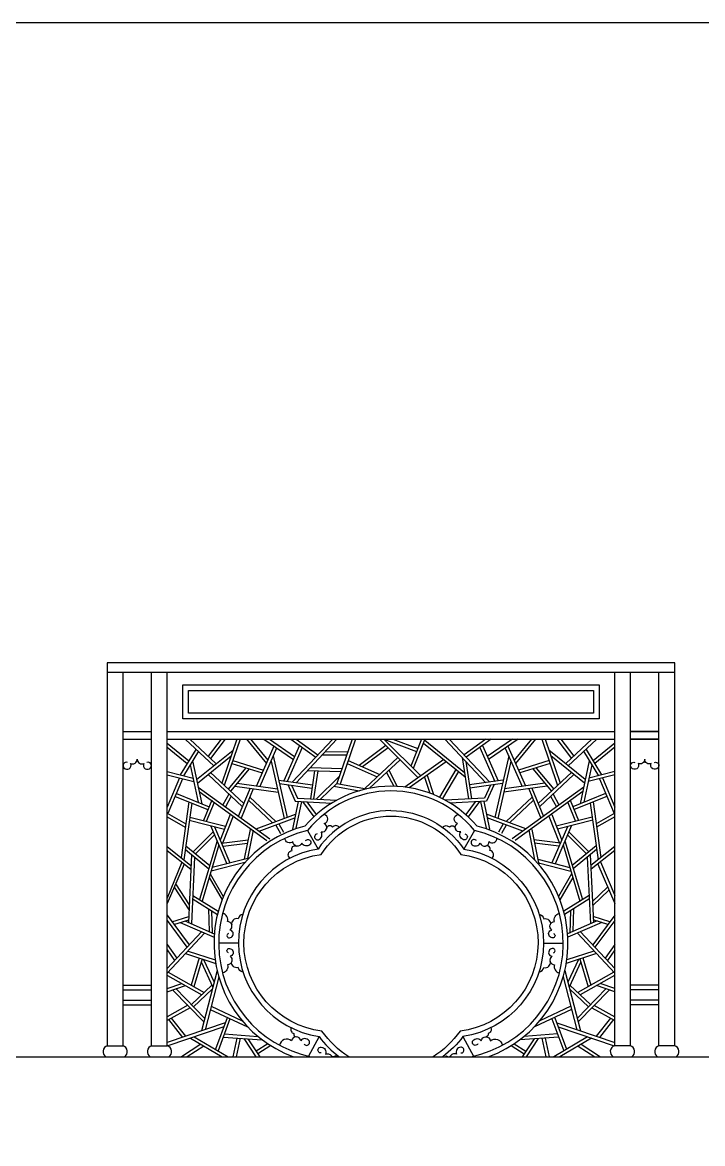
# Model space of a CAD drawing. Extents: x -66030 to 95157, y -13132 to 45879.
# Drawn here: x -1468 to 2847, y 38764 to 45879 of the extents above; entities that cross this region are included whole.
import ezdxf

# ---------------------------------------------------------------- set-up
doc = ezdxf.new("R2010")
doc.units = 0
doc.header["$LTSCALE"] = 100
doc.header["$MEASUREMENT"] = 0
for name, color, linetype in [('3', 11, 'CONTINUOUS'), ('4', 121, 'CONTINUOUS'), ('7', 105, 'CONTINUOUS')]:
    doc.layers.add(name, color=color, linetype=linetype)

msp = doc.modelspace()

# ---------------------------------------------------------------- linework, layer by layer
at = {"layer": '3', "linetype": 'ByBlock'}
for p, q in [((-550, 41306), (-412.6, 41192.3)), ((-550, 41280), (-423.1, 41175.1)), ((-433.3, 41329.1), (-254, 41161)), ((-405.2, 41330.2), (-240.3, 41175.6)), ((-207.9, 41330.2), (-290.3, 41222.6)), ((-182.8, 41330.2), (-275.7, 41208.8)), ((-107.7, 41330.2), (-203.5, 41052.1)), ((-86.5, 41330.2), (-187.5, 41037.1)), ((-47.2, 41330.2), (80.7, 41175.6)), ((-21.2, 41330.2), (88.9, 41197.1)), ((127.8, 41286), (17.5, 41033.5)), ((144.6, 41274.5), (38, 41030.6)), ((63.4, 41330.2), (250.6, 41201.7)), ((98.7, 41330.2), (258.9, 41220.3)), ((289.9, 41290.3), (190.2, 41065.3)), ((306.4, 41278.4), (210.4, 41061.5)), ((234.6, 41330.2), (392.7, 41216.2)), ((243.6, 41057.9), (500.7, 41330.9)), ((267.9, 41054.5), (527.5, 41330.2)), ((268.8, 41330.2), (406.5, 41230.9)), ((622.8, 41330.2), (526.8, 41049.5)), ((644, 41330.2), (546.7, 41045.9)), ((837.6, 41290), (668.9, 41164.2)), ((851.9, 41275.8), (689.9, 41154.9)), ((797.4, 41330.2), (1042.9, 41084.9)), ((824.7, 41330.2), (1032.8, 41252.8)), ((825.7, 41330.2), (1057.1, 41099.1)), ((882.1, 41330.2), (1040.2, 41271.3)), ((1063.5, 41330.2), (996, 41160.1)), ((1085, 41330.2), (1011.4, 41144.7)), ((1075.4, 41305.9), (1340.4, 41090.5)), ((1084.8, 41324), (1336, 41119.9)), ((1472.2, 41054.5), (1212.6, 41330.2)), ((1496.5, 41057.9), (1239.3, 41330.9)), ((1471.2, 41330.2), (1333.6, 41230.9)), ((1505.4, 41330.2), (1347.4, 41216.2)), ((1433.6, 41278.4), (1529.7, 41061.5)), ((1450.2, 41290.3), (1549.9, 41065.3)), ((1641.3, 41330.2), (1481.2, 41220.3)), ((1676.7, 41330.2), (1489.4, 41201.7)), ((1595.5, 41274.5), (1702, 41030.6)), ((1612.3, 41286), (1722.6, 41033.5)), ((1761.3, 41330.2), (1651.1, 41197.1)), ((1787.3, 41330.2), (1659.4, 41175.6)), ((1826.6, 41330.2), (1927.5, 41037.1)), ((1847.7, 41330.2), (1943.5, 41052.1)), ((1922.8, 41330.2), (2015.7, 41208.8)), ((1948, 41330.2), (2030.4, 41222.6)), ((2145.2, 41330.2), (1980.3, 41175.6)), ((2173.3, 41329.1), (1994, 41161)), ((2290, 41306), (2152.7, 41192.3)), ((2290, 41280), (2163.2, 41175.1)), ((-368.7, 41264.1), (-466.7, 41103.9)), ((-351.6, 41253.6), (-446.4, 41098.7)), ((-362.9, 41073.7), (-131.6, 41260.7)), ((-358.2, 41051.7), (-143.9, 41225)), ((-132.9, 41195.6), (61.6, 41134.4)), ((122.5, 41223.9), (211.8, 40834.1)), ((435.2, 41232.2), (588.7, 41230.4)), ((453.8, 41252), (595.5, 41250.4)), ((598, 41195.7), (799, 41106.5)), ((913.8, 41213.9), (706.3, 41019.8)), ((927.9, 41199.8), (734.8, 41019.1)), ((1205.1, 41200.5), (957.6, 41026.6)), ((1321.8, 41214.2), (1361.4, 40951.1)), ((1617.6, 41223.9), (1528.2, 40834.1)), ((1872.9, 41195.6), (1678.5, 41134.4)), ((2102.9, 41073.7), (1871.7, 41260.7)), ((2098.3, 41051.7), (1884, 41225)), ((2091.7, 41253.6), (2186.5, 41098.7)), ((2108.7, 41264.1), (2206.7, 41103.9)), ((-550, 41125.1), (-385.4, 41083.1)), ((-403.6, 41168.7), (-352.7, 40929.8)), ((-388.4, 41193.5), (-330.4, 40920.8)), ((-52.1, 41146.9), (-162.8, 41014.2)), ((-30, 41142.2), (-147.4, 41001.4)), ((-139.4, 41176.6), (53.5, 41116)), ((109.5, 41191.1), (192.9, 40827.1)), ((340.1, 41131.2), (552.9, 41124.9)), ((358.4, 41150.7), (559.4, 41144.7)), ((385.3, 41129.8), (358.5, 40952.1)), ((405.5, 41129.2), (378.6, 40951.1)), ((591.5, 41176.7), (783.1, 41091.6)), ((857, 41133.4), (910.1, 41030.9)), ((1221.2, 41187.4), (986.4, 41022.4)), ((1282, 41138), (1178.2, 40962.2)), ((1297.7, 41125.2), (1196.1, 40953.3)), ((1345.9, 41188.6), (1381.5, 40952.1)), ((1630.6, 41191.1), (1547.1, 40827.1)), ((1879.5, 41176.6), (1686.5, 41116)), ((1770, 41142.2), (1887.5, 41001.4)), ((1792.2, 41146.9), (1902.9, 41014.2)), ((2128.4, 41193.5), (2070.4, 40920.8)), ((2143.6, 41168.7), (2092.8, 40929.8)), ((2290, 41125.1), (2125.4, 41083.1)), ((-550, 41104.5), (-380.3, 41061.2)), ((-471.6, 41084.5), (-550, 40898.7)), ((-452.1, 41079.4), (-545, 40858.9)), ((-290.6, 41106.4), (-72, 40901.5)), ((-275.3, 41119.5), (-64.5, 40921.8)), ((159.4, 41069.5), (371.8, 41040.2)), ((542.1, 41094.3), (396, 40950.2)), ((527.6, 41051.9), (423.1, 40948.8)), ((841.8, 41119.2), (887.1, 41031.8)), ((1082.6, 41090), (1115.7, 40988.4)), ((1099.7, 41102), (1139.8, 40979.1)), ((1580.6, 41069.5), (1368.2, 41040.2)), ((2015.4, 41119.5), (1804.5, 40921.8)), ((2030.6, 41106.4), (1812.1, 40901.5)), ((2290, 41104.5), (2120.3, 41061.2)), ((2192.1, 41079.4), (2285.1, 40858.9)), ((2211.7, 41084.5), (2290, 40898.7)), ((-491.5, 40985.8), (-284, 40902)), ((-353, 41026.9), (100.6, 40697.7)), ((-346.7, 40997.7), (81.8, 40686.6)), ((-158, 40982.1), (-196, 40913)), ((-121.2, 41032.9), (154.7, 40993.9)), ((-106.1, 41051), (149.9, 41014.8)), ((-24, 41019.2), (-98.6, 40839.6)), ((-3.6, 41016.3), (-81.1, 40829.6)), ((162.6, 41048.9), (368.8, 41020.4)), ((214.9, 41043.7), (263, 40936.9)), ((239.2, 41038.3), (276.3, 40956.3)), ((508.1, 41032.7), (668.8, 41003)), ((525.5, 41049.8), (714.7, 41014.9)), ((1577.5, 41048.9), (1371.2, 41020.4)), ((1500.8, 41038.3), (1463.8, 40956.3)), ((1525.2, 41043.7), (1477, 40936.9)), ((1861.2, 41032.9), (1585.4, 40993.9)), ((1846.1, 41051), (1590.2, 41014.8)), ((2093, 41026.9), (1639.5, 40697.7)), ((2086.8, 40997.7), (1658.2, 40686.6)), ((1743.6, 41016.3), (1821.2, 40829.6)), ((1764.1, 41019.2), (1838.7, 40839.6)), ((1898.1, 40982.1), (1936, 40913)), ((2231.6, 40985.8), (2024.1, 40902)), ((-499.3, 40967.4), (-291.7, 40883.6)), ((-412.5, 40932.3), (-461.6, 40580.5)), ((-393.4, 40924.6), (-443.5, 40564.9)), ((-266.8, 40943.5), (-320, 40815.2)), ((-251.4, 40928.5), (-301.5, 40807.6)), ((-143, 40968), (-179.7, 40901.1)), ((-34.1, 40942.9), (118.6, 40799.4)), ((-25.9, 40962.6), (139.5, 40807.2)), ((281.6, 40936), (244.2, 40759.6)), ((263, 40936.9), (494.1, 40925.2)), ((301.8, 40934.9), (266, 40765.8)), ((276.3, 40956.3), (526.4, 40943.6)), ((309.3, 40934.6), (380.7, 40838.5)), ((335.2, 40933.2), (395.6, 40852)), ((1463.8, 40956.3), (1213.7, 40943.6)), ((1477, 40936.9), (1246, 40925.2)), ((1404.9, 40933.2), (1344.5, 40852)), ((1430.8, 40934.6), (1359.3, 40838.5)), ((1438.3, 40934.9), (1474, 40765.8)), ((1458.5, 40936), (1495.8, 40759.6)), ((1765.9, 40962.6), (1600.6, 40807.2)), ((1774.1, 40942.9), (1621.5, 40799.4)), ((1883, 40968), (1919.7, 40901.1)), ((1991.5, 40928.5), (2041.5, 40807.6)), ((2006.9, 40943.5), (2060, 40815.2)), ((2239.4, 40967.4), (2031.7, 40883.6)), ((2133.4, 40924.6), (2183.6, 40564.9)), ((2152.6, 40932.3), (2201.6, 40580.5)), ((-550, 40861.7), (-431.9, 40793.6)), ((-550, 40838.6), (-434.8, 40772.2)), ((-149.6, 40851.9), (-213.4, 40690.3)), ((-132, 40841.8), (-199.8, 40670.4)), ((14, 40760.5), (264.1, 40853.6)), ((1726, 40760.5), (1475.9, 40853.6)), ((1872.1, 40841.8), (1939.8, 40670.4)), ((1889.6, 40851.9), (1953.5, 40690.3)), ((2290, 40861.7), (2171.9, 40793.6)), ((2290, 40838.6), (2174.9, 40772.2)), ((-410.8, 40816.5), (-186.3, 40758.9)), ((-405.8, 40835.9), (-178.9, 40777.6)), ((-274.2, 40782.2), (-171.1, 40539.8)), ((-249.5, 40775.1), (-151.5, 40544.8)), ((33.5, 40746.4), (260, 40830.7)), ((139.2, 40785.8), (169.8, 40732.3)), ((158.2, 40792.8), (188.4, 40740)), ((1706.6, 40746.4), (1480, 40830.7)), ((1581.9, 40792.8), (1551.6, 40740)), ((1600.9, 40785.8), (1570.3, 40732.3)), ((1989.5, 40775.1), (1891.6, 40544.8)), ((2014.3, 40782.2), (1911.2, 40539.8)), ((2145.8, 40835.9), (1919, 40777.6)), ((2150.8, 40816.5), (1926.4, 40758.9)), ((-257.7, 40743.4), (-385, 40616.3)), ((-249.3, 40723.6), (-369.5, 40603.5)), ((-23.4, 40756.8), (-60.5, 40571.3)), ((-3.8, 40752.9), (-39.7, 40573.7)), ((1743.8, 40752.9), (1781.4, 40565)), ((1763.4, 40756.8), (1807.6, 40536.1)), ((1989.3, 40723.6), (2109.6, 40603.5)), ((1997.8, 40743.4), (2125.1, 40616.3)), ((-550, 40649.1), (-398.8, 40529.5)), ((-434.3, 40631.1), (-285.8, 40508.3)), ((-431.1, 40654.4), (-279.6, 40529.1)), ((-232.8, 40684.9), (-344.5, 40312.7)), ((-221.8, 40659), (-327.3, 40302)), ((-204.7, 40669.8), (-36.4, 40691.9)), ((-195.6, 40650.8), (-40.5, 40671.2)), ((1944.7, 40669.8), (1776.4, 40691.9)), ((1935.7, 40650.8), (1780.6, 40671.2)), ((1961.9, 40659), (2067.4, 40302)), ((1972.9, 40684.9), (2084.6, 40312.7)), ((2171.1, 40654.4), (2019.7, 40529.1)), ((2174.4, 40631.1), (2025.9, 40508.3)), ((2290, 40649.1), (2138.8, 40529.5)), ((-550, 40623.6), (-400.2, 40505.1)), ((-394.6, 40598.2), (-414.8, 40166.7)), ((-375.5, 40582.4), (-395.2, 40158.4)), ((-30.7, 40576), (-264.2, 40515.8)), ((1801.2, 40568.1), (2004.2, 40515.8)), ((2115.6, 40582.4), (2135.3, 40158.4)), ((2134.6, 40598.2), (2154.8, 40166.7)), ((2290, 40623.6), (2140.3, 40505.1)), ((-457.8, 40550.6), (-550, 40321.7)), ((-442.1, 40538.2), (-550, 40287.3)), ((-56.5, 40548.7), (-270.8, 40493.4)), ((1805.6, 40546.3), (2010.8, 40493.4)), ((2182.1, 40538.2), (2290, 40287.3)), ((2198.4, 40551.1), (2290, 40338)), ((-496, 40412.8), (-409.5, 40279.1)), ((-282.7, 40453), (-201.9, 40311.5)), ((-276.2, 40475.1), (-193.9, 40331.5)), ((2016.2, 40475.1), (1933.9, 40331.5)), ((2022.8, 40453), (1942, 40311.5)), ((-505.5, 40390.7), (-411.1, 40244.8)), ((2243.7, 40391.5), (2148.5, 40301.3)), ((2253.2, 40372.9), (2149.7, 40274.9)), ((-386.8, 40338.9), (-225.8, 40239.1)), ((-385.7, 40314.7), (-231, 40218.8)), ((2126.9, 40338.9), (1965.8, 40239.1)), ((2125.8, 40314.7), (1971.1, 40218.8)), ((-550.2, 40213.6), (-410.7, 40025.7)), ((-519.3, 40172), (-412.4, 40206.1)), ((-288.7, 40254.6), (-284.5, 40109.3)), ((-268.3, 40241.9), (-264.3, 40100.4)), ((2008.4, 40241.9), (2004.3, 40100.4)), ((2028.7, 40254.6), (2024.6, 40109.3)), ((2290.2, 40213.6), (2150.8, 40025.7)), ((2259.3, 40172), (2152.4, 40206.1)), ((-550, 40179.8), (-424.3, 40010.4)), ((-506.7, 40155), (-412.9, 40184.9)), ((-466.7, 40167.8), (-252.2, 40073.2)), ((-437.9, 40176.9), (-250.9, 40094.5)), ((2178, 40176.9), (1991, 40094.5)), ((2206.8, 40167.8), (1992.3, 40073.2)), ((2246.7, 40155), (2153, 40184.9)), ((2290, 40179.8), (2164.3, 40010.4)), ((-332.8, 40108.8), (-550, 39875)), ((-313.5, 40100.2), (-550, 39845.7)), ((2053.5, 40100.2), (2290, 39845.7)), ((2072.9, 40108.8), (2290, 39875)), ((-550, 40027.9), (-488.9, 39940.8)), ((-550, 39993.1), (-502.8, 39925.8)), ((-417.4, 39985.9), (-245.7, 39929.4)), ((2157.4, 39985.9), (1985.8, 39929.4)), ((2290, 40027.9), (2229, 39940.8)), ((2290, 39993.1), (2242.9, 39925.8)), ((-434.1, 39970.4), (-242.2, 39907.2)), ((-347.7, 39941.9), (-398.4, 39769.4)), ((-328.7, 39935.7), (-380.5, 39759.3)), ((-334.2, 39916.9), (-260.3, 39757.3)), ((-319.4, 39932.6), (-252.4, 39787.8)), ((2174.2, 39970.4), (1982.3, 39907.2)), ((2059.5, 39932.6), (1992.4, 39787.8)), ((2074.3, 39916.9), (2000.3, 39757.3)), ((2068.8, 39935.7), (2120.6, 39759.3)), ((2087.8, 39941.9), (2138.5, 39769.4)), ((-544.6, 39851.5), (-315.2, 39722.6)), ((-233.2, 39862.1), (-332.3, 39478.8)), ((1973.2, 39862.1), (2072.3, 39478.8)), ((2284.6, 39851.5), (2055.3, 39722.6)), ((-550, 39747.4), (-457.3, 39779.5)), ((-548, 39830.5), (-330.5, 39708.3)), ((-222.8, 39822.4), (-309.6, 39486.5)), ((1962.8, 39822.4), (2049.7, 39486.5)), ((2288, 39830.5), (2070.5, 39708.3)), ((2290, 39747.4), (2197.4, 39779.5)), ((-550, 39726.2), (-434, 39766.4)), ((-513.6, 39738.8), (-317.5, 39535.9)), ((-494.6, 39748), (-310.9, 39557.8)), ((-265.8, 39769.2), (-396.4, 39646.3)), ((-263.8, 39743.6), (-382.5, 39631.9)), ((2003.9, 39743.6), (2122.5, 39631.9)), ((2005.8, 39769.2), (2136.4, 39646.3)), ((2234.7, 39748), (2050.9, 39557.8)), ((2253.7, 39738.8), (2057.6, 39535.9)), ((2290, 39726.2), (2174.1, 39766.4)), ((-417.9, 39641.7), (-550, 39569.1)), ((-271.1, 39635.6), (-74, 39543.5)), ((2011.1, 39635.6), (1814.1, 39543.5)), ((2158, 39641.7), (2290, 39569.1)), ((-404.7, 39626.1), (-550, 39546.3)), ((-523.6, 39560.8), (-432.6, 39445.1)), ((-276.2, 39615.9), (-39.9, 39505.5)), ((-170.2, 39562.6), (-244.2, 39363.4)), ((2016.2, 39615.9), (1780, 39505.5)), ((1910.3, 39562.6), (1984.2, 39363.4)), ((2144.7, 39626.1), (2290, 39546.3)), ((2263.7, 39560.8), (2172.7, 39445.1)), ((-182.4, 39529.7), (-550, 39405)), ((-191.4, 39505.5), (-545.5, 39385.4)), ((-541.4, 39551), (-452.5, 39438)), ((-151.5, 39555.6), (-226.7, 39353.1)), ((1891.5, 39555.6), (1966.7, 39353.1)), ((1922.5, 39529.7), (2290, 39405)), ((1931.5, 39505.5), (2285.6, 39385.4)), ((2281.5, 39551), (2192.6, 39438)), ((-402.7, 39433.8), (-201.8, 39315.2)), ((-377.7, 39442.3), (-162.5, 39315.2)), ((-194.4, 39440.1), (53.6, 39422.7)), ((-187.1, 39459.6), (25.6, 39444.7)), ((-107.3, 39434), (-133.7, 39315.2)), ((-87.1, 39432.6), (-113.2, 39315.2)), ((-64.3, 39431), (13, 39315.2)), ((-39.1, 39429.2), (37, 39315.2)), ((1934.4, 39440.1), (1686.5, 39422.7)), ((1779.1, 39429.2), (1703, 39315.2)), ((1927.2, 39459.6), (1714.5, 39444.7)), ((1804.3, 39431), (1727.1, 39315.2)), ((1827.2, 39432.6), (1853.3, 39315.2)), ((1847.3, 39434), (1873.8, 39315.2)), ((2117.8, 39442.3), (1902.6, 39315.2)), ((2142.7, 39433.8), (1941.9, 39315.2)), ((-336, 39394.5), (-459.3, 39315.2)), ((-316.8, 39383.1), (-422.3, 39315.2)), ((88.7, 39397.9), (14.1, 39349.6)), ((107.1, 39386), (25.2, 39332.9)), ((1633, 39386), (1714.9, 39332.9)), ((1651.4, 39397.9), (1726, 39349.6)), ((2056.8, 39383.1), (2162.4, 39315.2)), ((2076.1, 39394.5), (2199.3, 39315.2))]:
    msp.add_line(p, q, dxfattribs=at)
at = {"layer": '3', "color": 2}
msp.add_line((-66009.4, 39315.3), (95156.9, 39315.3), dxfattribs=at)
msp.add_lwpolyline([(95156.9, -13132.3), (-66009.4, -13132.3), (-66009.4, 45878.9), (95156.9, 45878.9)], close=True, dxfattribs=at)
at = {"layer": '3', "linetype": 'ByBlock'}
msp.add_lwpolyline([(-415, 41640.2), (2155, 41640.2), (2155, 41495.2), (-415, 41495.2)], close=True, dxfattribs=at)
for points in [[(1378.1, 39315.2, 0.79949), (1399.4, 40752, 0.223946), (869.9, 41002, 0.223821), (340.6, 40752, 0.79949), (362, 39315.2, 0.743615)], [(870, 40877, 0.246876), (407.6, 40633.4, 0.854828), (413.4, 39443.5, 0.069697), (541.5, 39315.2, 0.069697)], [(870.1, 40877, -0.246876), (1332.5, 40633.4, -0.854828), (1326.7, 39443.5, -0.069697), (1198.5, 39315.2, -0.069697)]]:
    msp.add_lwpolyline(points, format="xyb", dxfattribs=at)
at = {"layer": '4'}
msp.add_lwpolyline([(1137.2, 39315.2), (2678.7, 39315.2, 0.646323), (2670, 39385.2), (2670, 41815.2), (-930, 41815.2), (-930, 39385.2, 0.646323), (-938.6, 39315.2), (602.8, 39315.2, -0.096232), (431.7, 39477.6, -0.878047), (427.1, 40599.4, -0.255424), (870, 40842, -0.255424), (1313, 40599.4, -0.878047), (1308.3, 39477.6, -0.096232)], format="xyb", close=True, dxfattribs=at)
at = {"layer": '7', "linetype": 'ByBlock'}
for p, q in [((-930, 41755.2), (2670, 41755.2)), ((-830, 39385.2), (-830, 41755.2)), ((-650, 39385.2), (-650, 41755.2)), ((-550, 39385.2), (-550, 41755.2)), ((2290, 39385.2), (2290, 41755.2)), ((2390, 39385.2), (2390, 41755.2)), ((2570, 39385.2), (2570, 41755.2)), ((-830, 41380.2), (-650, 41380.2)), ((-550, 41380.2), (2290, 41380.2)), ((2570, 41380.2), (2390, 41380.2)), ((2390, 41380.2), (2570, 41380.2)), ((-830, 41330.2), (-650, 41330.2)), ((-550, 41330.2), (2290, 41330.2)), ((2570, 41330.2), (2390, 41330.2)), ((2390, 41330.2), (2570, 41330.2)), ((339.8, 40751.1), (407.6, 40633.4)), ((1400.2, 40751.1), (1332.5, 40633.4)), ((-98.1, 40035.9), (-223.1, 40035.9)), ((1838.1, 40035.9), (1963.1, 40035.9)), ((-830, 39770.2), (-650, 39770.2)), ((-830, 39740.2), (-650, 39740.2)), ((2570, 39770.2), (2390, 39770.2)), ((2570, 39740.2), (2390, 39740.2)), ((-830, 39675.2), (-650, 39675.2)), ((-830, 39645.2), (-650, 39645.2)), ((2570, 39675.2), (2390, 39675.2)), ((2570, 39645.2), (2390, 39645.2)), ((413.4, 39443.5), (344.4, 39315.2)), ((1326.7, 39443.5), (1395.6, 39315.2)), ((-930, 39385.2), (-830, 39385.2)), ((-650, 39385.2), (-550, 39385.2)), ((2390, 39385.2), (2290, 39385.2)), ((2670, 39385.2), (2570, 39385.2))]:
    msp.add_line(p, q, dxfattribs=at)
msp.add_lwpolyline([(-450, 41675.2), (2190, 41675.2), (2190, 41460.2), (-450, 41460.2)], close=True, dxfattribs=at)
for points in [[(-801.8, 41182.1, 0.813387), (-824.3, 41149, 0.919818), (-781.8, 41176.2, 0.542265), (-740, 41202.8, 0.542265), (-698.2, 41176.2, 0.919818), (-655.6, 41149, 0.813387), (-678.2, 41182.1)], [(2541.8, 41182.1, -0.813387), (2564.4, 41149, -0.919818), (2521.8, 41176.2, -0.542265), (2480, 41202.8, -0.542265), (2438.2, 41176.2, -0.919818), (2395.7, 41149, -0.813387), (2418.2, 41182.1)], [(1487.5, 39315.2, 0.738566), (1416.2, 40778.8, 0.220289), (869.9, 41032, 0.220165), (323.9, 40778.8, 0.738566), (252.6, 39315.2)], [(401.6, 40728.9, 1.110079), (410.2, 40692.8, 0.483133), (427.3, 40742.1, 0.868769), (447.2, 40796.2, 0.791668), (446.3, 40852.1)], [(1338.4, 40728.9, -1.110079), (1329.9, 40692.8, -0.483133), (1312.8, 40742.1, -0.868769), (1292.9, 40796.2, -0.791668), (1293.8, 40852.1)], [(542.3, 40771.1, 0.4852), (498.5, 40771.5, 0.754676), (460.7, 40760.5)], [(1197.8, 40771.1, -0.4852), (1241.6, 40771.5, -0.754676), (1279.3, 40760.5)], [(328, 40686.5, -1.110079), (354.9, 40661, -0.483133), (303.6, 40671, -0.868769), (246.9, 40680.9, -0.677596), (197.6, 40701.4, -0.677596)], [(1412.1, 40686.5, 1.110079), (1385.2, 40661, 0.483133), (1436.4, 40671, 0.868769), (1493.2, 40680.9, 0.677596), (1542.4, 40701.4, 0.677596)], [(229.3, 40574.8, -0.654939), (242.5, 40624.2, -0.754676), (271, 40651.3)], [(1510.8, 40574.8, 0.654939), (1497.6, 40624.2, 0.754676), (1469.1, 40651.3)], [(-160, 40096.6, 0.818631), (-160, 40070.7, 1.001178), (-150.3, 40119.2, 0.710366), (-168.1, 40172.6, 0.462181), (-197.3, 40224.4, 0.462181)], [(-70.4, 40219.5, 0.308402), (-100, 40190.5, 0.568651), (-140.2, 40152.3)], [(1810.4, 40219.5, -0.308402), (1840.1, 40190.5, -0.568651), (1880.3, 40152.3)], [(1900.1, 40096.6, -0.818631), (1900.1, 40070.7, -1.001178), (1890.3, 40119.2, -0.710366), (1908.2, 40172.6, -0.462181), (1937.3, 40224.4, -0.462181)], [(-160, 39975.3, -0.818631), (-160, 40001.2, -1.001178), (-150.3, 39952.7, -0.710366), (-168.1, 39899.2, -0.462181), (-197.3, 39847.4, -0.462181)], [(1900.1, 39975.3, 0.818631), (1900.1, 40001.2, 1.001178), (1890.3, 39952.7, 0.710366), (1908.2, 39899.2, 0.462181), (1937.3, 39847.4, 0.462181)], [(-68.4, 39852.1, -0.32327), (-100, 39881.4, -0.568651), (-140.2, 39919.6)], [(1808.5, 39852.1, 0.32327), (1840.1, 39881.4, 0.568651), (1880.3, 39919.6)], [(236.3, 39499.4, 0.433564), (254, 39461.9, 0.474212), (268.3, 39441.6)], [(1503.7, 39499.4, -0.433564), (1486.1, 39461.9, -0.474212), (1471.7, 39441.6)], [(318.8, 39397.5, 1.110079), (349.5, 39418.2, 0.483133), (297.3, 39416.8, 0.868769), (239.7, 39416.3, 0.560829), (162.8, 39388.3, 0.502518)], [(1421.3, 39397.5, -1.110079), (1390.6, 39418.2, -0.483133), (1442.7, 39416.8, -0.868769), (1500.3, 39416.3, -0.560829), (1577.3, 39388.3, -0.502518)], [(427.2, 39339.2, -1.110079), (427.6, 39376.3, -0.483133), (455.1, 39332, -0.443996), (494.9, 39315.2, -0.443996)], [(1312.8, 39339.2, 1.110079), (1312.5, 39376.3, 0.483133), (1284.9, 39332, 0.443996), (1245.2, 39315.2, 0.443996)], [(528.4, 39315.2, -0.115584), (516.7, 39320.7, -0.474212), (491.8, 39321.5)], [(1211.6, 39315.2, 0.115584), (1223.3, 39320.7, 0.474212), (1248.2, 39321.5)]]:
    msp.add_lwpolyline(points, format="xyb", dxfattribs=at)
for centre, start, end in [((-841.4, 39348.2), 301.31269, 72.81479), ((-637.2, 39348.2), 107.18521, 238.68731), ((-560.1, 39348.2), 301.31269, 72.81479), ((2300.1, 39348.2), 107.18521, 238.68731), ((2377.3, 39348.2), 301.31269, 72.81479), ((2581.5, 39348.2), 107.18521, 238.68731)]:
    msp.add_arc(centre, 38.7, start, end, dxfattribs=at)

doc.saveas('drawing.dxf')
